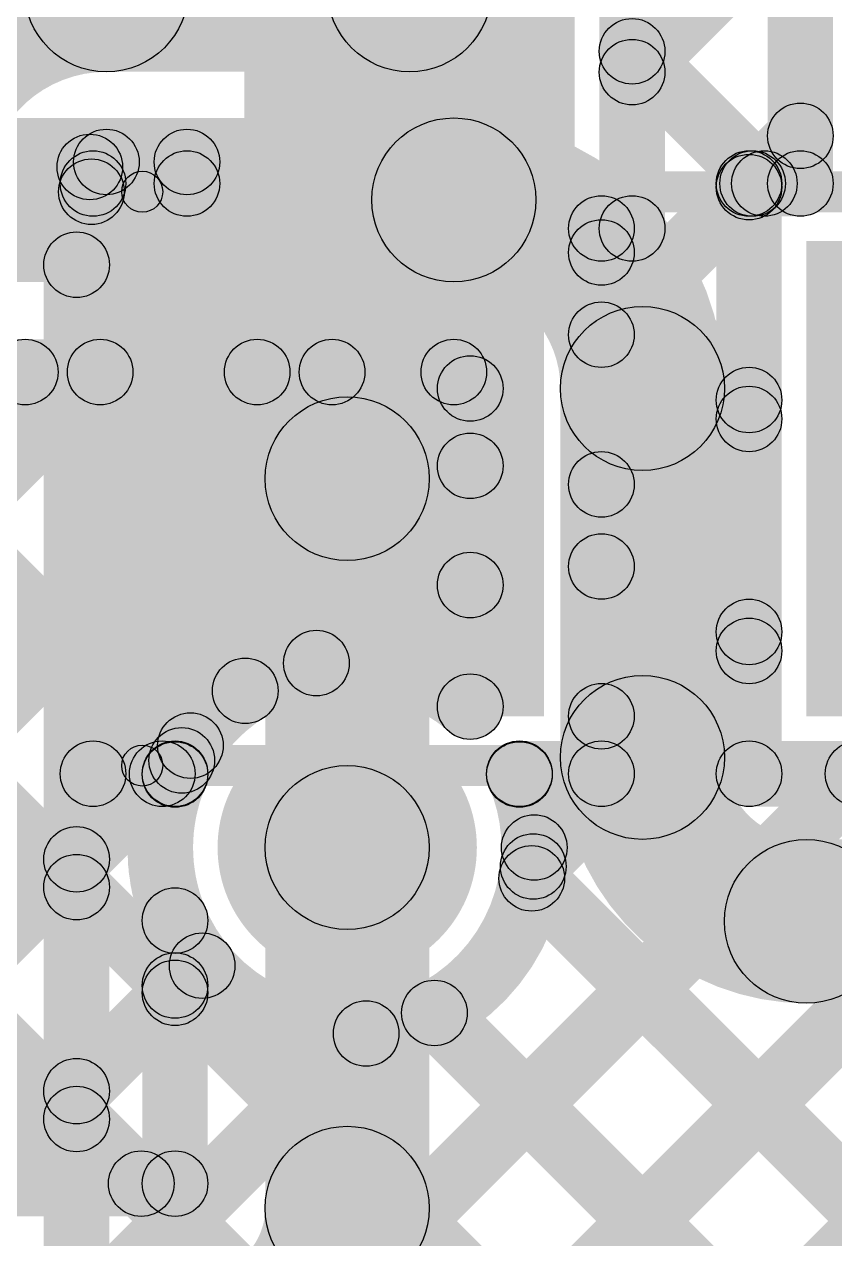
# Model space of a CAD drawing. Header units: millimetres. Extents: x 3.07 to 5.81, y 1.29 to 3.84.
# Drawn here: x 5.2986 to 5.3974, y 2.6283 to 2.7764 of the extents above; entities that cross this region are included whole.
import ezdxf

# ---------------------------------------------------------------- set-up
doc = ezdxf.new("R2010")
doc.units = ezdxf.units.MM
doc.header["$MEASUREMENT"] = 0
for name, color, linetype in [('BottomLayer', 5, 'Continuous'), ('BottomOverlay', 54, 'Continuous'), ('BottomPaste', 16, 'Continuous'), ('BottomSolder', 6, 'Continuous'), ('TopLayer', 1, 'Continuous'), ('TopSolder', 216, 'Continuous'), ('ViaHoleLayer', 16, 'Continuous')]:
    doc.layers.add(name, color=color, linetype=linetype)

# ---------------------------------------------------------------- blocks, each defined once
blk = doc.blocks.new('RES0805_B_30')
at = {"layer": 'BottomLayer'}
for points in [[(-0.06, 0.025), (-0.02, 0.025), (-0.02, -0.025), (-0.06, -0.025)], [(0.02, 0.025), (0.06, 0.025), (0.06, -0.025), (0.02, -0.025)]]:
    blk.add_hatch(color=5, dxfattribs=at).paths.add_polyline_path(points)
at = {"layer": 'BottomOverlay'}
h = blk.add_hatch(color=54, dxfattribs=at)
edge = h.paths.add_edge_path()
edge.add_arc((-0.065, 0.035), 0.0025, 0, 360)
h = blk.add_hatch(color=54, dxfattribs=at)
edge = h.paths.add_edge_path()
edge.add_arc((-0.065, 0.035), 0.0025, 0, 360)
for points in [[(-0.065, 0.0325), (-0.065, 0.0375), (0.065, 0.0375), (0.065, 0.0325)], [(-0.0625, -0.035), (-0.0675, -0.035), (-0.0675, 0.035), (-0.0625, 0.035)], [(0.0675, -0.035), (0.0625, -0.035), (0.0625, 0.035), (0.0675, 0.035)], [(-0.065, -0.0375), (-0.065, -0.0325), (0.065, -0.0325), (0.065, -0.0375)]]:
    blk.add_hatch(color=54, dxfattribs=at).paths.add_polyline_path(points)
h = blk.add_hatch(color=54, dxfattribs=at)
edge = h.paths.add_edge_path()
edge.add_arc((0.065, 0.035), 0.0025, 0, 360)
h = blk.add_hatch(color=54, dxfattribs=at)
edge = h.paths.add_edge_path()
edge.add_arc((0.065, 0.035), 0.0025, 0, 360)
h = blk.add_hatch(color=54, dxfattribs=at)
edge = h.paths.add_edge_path()
edge.add_arc((-0.065, -0.035), 0.0025, 0, 360)
h = blk.add_hatch(color=54, dxfattribs=at)
edge = h.paths.add_edge_path()
edge.add_arc((-0.065, -0.035), 0.0025, 0, 360)
h = blk.add_hatch(color=54, dxfattribs=at)
edge = h.paths.add_edge_path()
edge.add_arc((0.065, -0.035), 0.0025, 0, 360)
h = blk.add_hatch(color=54, dxfattribs=at)
edge = h.paths.add_edge_path()
edge.add_arc((0.065, -0.035), 0.0025, 0, 360)
at = {"layer": 'BottomPaste'}
for points in [[(-0.06, 0.025), (-0.02, 0.025), (-0.02, -0.025), (-0.06, -0.025)], [(0.02, 0.025), (0.06, 0.025), (0.06, -0.025), (0.02, -0.025)]]:
    blk.add_hatch(color=16, dxfattribs=at).paths.add_polyline_path(points)
at = {"layer": 'BottomSolder'}
for points in [[(-0.064, 0.029), (-0.016, 0.029), (-0.016, -0.029), (-0.064, -0.029)], [(0.016, 0.029), (0.064, 0.029), (0.064, -0.029), (0.016, -0.029)]]:
    blk.add_hatch(color=6, dxfattribs=at).paths.add_polyline_path(points)
at = {"layer": 'BottomOverlay'}
for centre in [(-0.065, 0.035), (-0.065, 0.035), (0.065, 0.035), (0.065, 0.035), (-0.065, -0.035), (-0.065, -0.035), (0.065, -0.035), (0.065, -0.035)]:
    blk.add_circle(centre, 0.0025, dxfattribs=at)
blk = doc.blocks.new('SOT_23_B_58')
at = {"layer": 'BottomLayer'}
for points in [[(-0.05354, 0.05748), (-0.02126, 0.05748), (-0.02126, 0.02126), (-0.05354, 0.02126)], [(0.02126, 0.05748), (0.05354, 0.05748), (0.05354, 0.02126), (0.02126, 0.02126)], [(-0.01614, -0.02126), (0.01614, -0.02126), (0.01614, -0.05748), (-0.01614, -0.05748)]]:
    blk.add_hatch(color=5, dxfattribs=at).paths.add_polyline_path(points)
at = {"layer": 'BottomOverlay'}
h = blk.add_hatch(color=54, dxfattribs=at)
edge = h.paths.add_edge_path()
edge.add_arc((-0.07161, 0.045), 0.005, 0, 360)
h = blk.add_hatch(color=54, dxfattribs=at)
edge = h.paths.add_edge_path()
edge.add_arc((-0.06439, 0.045), 0.005, 0, 360)
h = blk.add_hatch(color=54, dxfattribs=at)
edge = h.paths.add_edge_path()
edge.add_arc((-0.013, 0.033), 0.00394, 0, 360)
for points in [[(0.013, 0.03694), (0.013, 0.02906), (-0.013, 0.02906), (-0.013, 0.03694)], [(-0.06694, 0.03), (-0.05906, 0.03), (-0.05906, -0.034), (-0.06694, -0.034)], [(0.05906, 0.03), (0.06694, 0.03), (0.06694, -0.034), (0.05906, -0.034)], [(-0.024, -0.03006), (-0.024, -0.03794), (-0.063, -0.03794), (-0.063, -0.03006)], [(0.063, -0.03006), (0.063, -0.03794), (0.024, -0.03794), (0.024, -0.03006)]]:
    blk.add_hatch(color=54, dxfattribs=at).paths.add_polyline_path(points)
h = blk.add_hatch(color=54, dxfattribs=at)
edge = h.paths.add_edge_path()
edge.add_arc((0.013, 0.033), 0.00394, 0, 360)
h = blk.add_hatch(color=54, dxfattribs=at)
edge = h.paths.add_edge_path()
edge.add_arc((-0.063, 0.03), 0.00394, 0, 360)
h = blk.add_hatch(color=54, dxfattribs=at)
edge = h.paths.add_edge_path()
edge.add_arc((0.063, 0.03), 0.00394, 0, 360)
h = blk.add_hatch(color=54, dxfattribs=at)
edge = h.paths.add_edge_path()
edge.add_arc((-0.063, -0.034), 0.00394, 0, 360)
h = blk.add_hatch(color=54, dxfattribs=at)
edge = h.paths.add_edge_path()
edge.add_arc((-0.063, -0.034), 0.00394, 0, 360)
h = blk.add_hatch(color=54, dxfattribs=at)
edge = h.paths.add_edge_path()
edge.add_arc((-0.024, -0.034), 0.00394, 0, 360)
h = blk.add_hatch(color=54, dxfattribs=at)
edge = h.paths.add_edge_path()
edge.add_arc((0.024, -0.034), 0.00394, 0, 360)
h = blk.add_hatch(color=54, dxfattribs=at)
edge = h.paths.add_edge_path()
edge.add_arc((0.063, -0.034), 0.00394, 0, 360)
h = blk.add_hatch(color=54, dxfattribs=at)
edge = h.paths.add_edge_path()
edge.add_arc((0.063, -0.034), 0.00394, 0, 360)
at = {"layer": 'BottomPaste'}
for points in [[(-0.05354, 0.05748), (-0.02126, 0.05748), (-0.02126, 0.02126), (-0.05354, 0.02126)], [(0.02126, 0.05748), (0.05354, 0.05748), (0.05354, 0.02126), (0.02126, 0.02126)], [(-0.01614, -0.02126), (0.01614, -0.02126), (0.01614, -0.05748), (-0.01614, -0.05748)]]:
    blk.add_hatch(color=16, dxfattribs=at).paths.add_polyline_path(points)
at = {"layer": 'BottomSolder'}
for points in [[(-0.05754, 0.06148), (-0.01726, 0.06148), (-0.01726, 0.01726), (-0.05754, 0.01726)], [(0.01726, 0.06148), (0.05754, 0.06148), (0.05754, 0.01726), (0.01726, 0.01726)], [(-0.02014, -0.01726), (0.02014, -0.01726), (0.02014, -0.06148), (-0.02014, -0.06148)]]:
    blk.add_hatch(color=6, dxfattribs=at).paths.add_polyline_path(points)
at = {"layer": 'BottomOverlay', "const_width": 0.01}
blk.add_lwpolyline([(-0.06439, 0.045, 1), (-0.07161, 0.045, 1)], format="xyb", close=True, dxfattribs=at)
at = {"layer": 'BottomOverlay'}
for centre, radius in [((-0.07161, 0.045), 0.005), ((-0.06439, 0.045), 0.005), ((-0.013, 0.033), 0.00394), ((0.013, 0.033), 0.00394), ((-0.063, 0.03), 0.00394), ((0.063, 0.03), 0.00394), ((-0.063, -0.034), 0.00394), ((-0.063, -0.034), 0.00394), ((-0.024, -0.034), 0.00394), ((0.024, -0.034), 0.00394), ((0.063, -0.034), 0.00394), ((0.063, -0.034), 0.00394)]:
    blk.add_circle(centre, radius, dxfattribs=at)

msp = doc.modelspace()

# ---------------------------------------------------------------- hatches: boundary and pattern name
at = {"layer": 'BottomLayer'}
for points in [[(5.37674, 2.75152), (5.36874, 2.75152), (5.36874, 2.80974), (5.37674, 2.80974)], [(5.39726, 2.757), (5.38926, 2.757), (5.38926, 2.80974), (5.39726, 2.80974)], [(5.37557, 2.76776), (5.36991, 2.77341), (5.39043, 2.79393), (5.39609, 2.78828)], [(5.30863, 2.77063), (5.30863, 2.79063), (5.3456, 2.79063), (5.3456, 2.77063)], [(5.36991, 2.7703), (5.37557, 2.77596), (5.3917, 2.75983), (5.38604, 2.75417)], [(5.39027, 2.75417), (5.38461, 2.75983), (5.39043, 2.76565), (5.39609, 2.75999)], [(5.30863, 2.75563), (5.30863, 2.76363), (5.31846, 2.76363), (5.31846, 2.75563)], [(5.307, 2.753), (5.307, 2.761), (5.31846, 2.761), (5.31846, 2.753)], [(5.387, 2.753), (5.387, 2.761), (5.39326, 2.761), (5.39326, 2.753)], [(5.37183, 2.73573), (5.36617, 2.74139), (5.38417, 2.75939), (5.38983, 2.75373)], [(5.311, 2.685), (5.303, 2.685), (5.303, 2.757), (5.311, 2.757)], [(5.391, 2.685), (5.383, 2.685), (5.383, 2.757), (5.391, 2.757)], [(5.369, 2.74752), (5.369, 2.75552), (5.37274, 2.75552), (5.37274, 2.74752)], [(5.373, 2.685), (5.365, 2.685), (5.365, 2.75152), (5.373, 2.75152)], [(5.36617, 2.74576), (5.37183, 2.75142), (5.38983, 2.73342), (5.38417, 2.72776)], [(5.309, 2.58296), (5.301, 2.58296), (5.301, 2.74709), (5.309, 2.74709)], [(5.37183, 2.70745), (5.36617, 2.71311), (5.38417, 2.73111), (5.38983, 2.72545)], [(5.36617, 2.71747), (5.37183, 2.72313), (5.38983, 2.70513), (5.38417, 2.69947)], [(5.348, 2.676), (5.328, 2.676), (5.328, 2.721), (5.348, 2.721)], [(5.36352, 2.67086), (5.35786, 2.67652), (5.38417, 2.70282), (5.38983, 2.69716)], [(5.36617, 2.68919), (5.37183, 2.69485), (5.48085, 2.58583), (5.47519, 2.58017)], [(5.307, 2.681), (5.307, 2.689), (5.317, 2.689), (5.317, 2.681)], [(5.359, 2.681), (5.359, 2.689), (5.369, 2.689), (5.369, 2.681)], [(5.387, 2.681), (5.387, 2.689), (5.448, 2.689), (5.448, 2.681)], [(5.30783, 2.58688), (5.30217, 2.59254), (5.39746, 2.68783), (5.40312, 2.68217)], [(5.30783, 2.67173), (5.30217, 2.67739), (5.31261, 2.68783), (5.31827, 2.68217)], [(5.3294, 2.58017), (5.32375, 2.58583), (5.42575, 2.68783), (5.4314, 2.68217)], [(5.35769, 2.58017), (5.35203, 2.58583), (5.45303, 2.68683), (5.45869, 2.68117)], [(5.35767, 2.66941), (5.36333, 2.67506), (5.45256, 2.58583), (5.44691, 2.58017)], [(5.30217, 2.66834), (5.30783, 2.67399), (5.39599, 2.58583), (5.39034, 2.58017)], [(5.30783, 2.64345), (5.30217, 2.64911), (5.31749, 2.66442), (5.32314, 2.65876)], [(5.3458, 2.65299), (5.35146, 2.65865), (5.42428, 2.58583), (5.41862, 2.58017)], [(5.30783, 2.61516), (5.30217, 2.62082), (5.33748, 2.65614), (5.34314, 2.65048)], [(5.30217, 2.64005), (5.30783, 2.64571), (5.36771, 2.58583), (5.36205, 2.58017)]]:
    msp.add_hatch(color=5, dxfattribs=at).paths.add_polyline_path(points)
h = msp.add_hatch(color=5, dxfattribs=at)
edge = h.paths.add_edge_path()
edge.add_arc((5.30863, 2.78063), 0.01, 0, 360)
h = msp.add_hatch(color=5, dxfattribs=at)
edge = h.paths.add_edge_path()
edge.add_arc((5.30863, 2.78063), 0.01, 0, 360)
h = msp.add_hatch(color=5, dxfattribs=at)
edge = h.paths.add_edge_path()
edge.add_arc((5.3456, 2.78063), 0.01, 0, 360)
h = msp.add_hatch(color=5, dxfattribs=at)
edge = h.paths.add_edge_path()
edge.add_arc((5.37274, 2.77313), 0.004, 0, 360)
h = msp.add_hatch(color=5, dxfattribs=at)
edge = h.paths.add_edge_path()
edge.add_arc((5.37274, 2.77059), 0.004, 0, 360)
h = msp.add_hatch(color=5, dxfattribs=at)
edge = h.paths.add_edge_path()
edge.add_arc((5.39326, 2.76282), 0.004, 0, 360)
h = msp.add_hatch(color=5, dxfattribs=at)
edge = h.paths.add_edge_path()
edge.add_arc((5.30661, 2.75902), 0.004, 0, 360)
h = msp.add_hatch(color=5, dxfattribs=at)
edge = h.paths.add_edge_path()
edge.add_arc((5.30863, 2.75963), 0.004, 0, 360)
h = msp.add_hatch(color=5, dxfattribs=at)
edge = h.paths.add_edge_path()
edge.add_arc((5.31846, 2.75963), 0.004, 0, 360)
h = msp.add_hatch(color=5, dxfattribs=at)
edge = h.paths.add_edge_path()
edge.add_arc((5.30681, 2.756), 0.004, 0, 360)
h = msp.add_hatch(color=5, dxfattribs=at)
edge = h.paths.add_edge_path()
edge.add_arc((5.30681, 2.756), 0.004, 0, 360)
h = msp.add_hatch(color=5, dxfattribs=at)
edge = h.paths.add_edge_path()
edge.add_arc((5.307, 2.757), 0.004, 0, 360)
h = msp.add_hatch(color=5, dxfattribs=at)
edge = h.paths.add_edge_path()
edge.add_arc((5.307, 2.757), 0.004, 0, 360)
h = msp.add_hatch(color=5, dxfattribs=at)
edge = h.paths.add_edge_path()
edge.add_arc((5.31846, 2.757), 0.004, 0, 360)
h = msp.add_hatch(color=5, dxfattribs=at)
edge = h.paths.add_edge_path()
edge.add_arc((5.387, 2.757), 0.004, 0, 360)
h = msp.add_hatch(color=5, dxfattribs=at)
edge = h.paths.add_edge_path()
edge.add_arc((5.387, 2.757), 0.004, 0, 360)
h = msp.add_hatch(color=5, dxfattribs=at)
edge = h.paths.add_edge_path()
edge.add_arc((5.387, 2.75656), 0.004, 0, 360)
h = msp.add_hatch(color=5, dxfattribs=at)
edge = h.paths.add_edge_path()
edge.add_arc((5.38744, 2.757), 0.004, 0, 360)
h = msp.add_hatch(color=5, dxfattribs=at)
edge = h.paths.add_edge_path()
edge.add_arc((5.38887, 2.757), 0.004, 0, 360)
h = msp.add_hatch(color=5, dxfattribs=at)
edge = h.paths.add_edge_path()
edge.add_arc((5.39326, 2.757), 0.004, 0, 360)
h = msp.add_hatch(color=5, dxfattribs=at)
edge = h.paths.add_edge_path()
edge.add_arc((5.39326, 2.757), 0.004, 0, 360)
h = msp.add_hatch(color=5, dxfattribs=at)
edge = h.paths.add_edge_path()
edge.add_arc((5.369, 2.75152), 0.004, 0, 360)
h = msp.add_hatch(color=5, dxfattribs=at)
edge = h.paths.add_edge_path()
edge.add_arc((5.369, 2.75152), 0.004, 0, 360)
h = msp.add_hatch(color=5, dxfattribs=at)
edge = h.paths.add_edge_path()
edge.add_arc((5.37274, 2.75152), 0.004, 0, 360)
h = msp.add_hatch(color=5, dxfattribs=at)
edge = h.paths.add_edge_path()
edge.add_arc((5.37274, 2.75152), 0.004, 0, 360)
h = msp.add_hatch(color=5, dxfattribs=at)
edge = h.paths.add_edge_path()
edge.add_arc((5.369, 2.74859), 0.004, 0, 360)
h = msp.add_hatch(color=5, dxfattribs=at)
edge = h.paths.add_edge_path()
edge.add_arc((5.305, 2.74709), 0.004, 0, 360)
h = msp.add_hatch(color=5, dxfattribs=at)
edge = h.paths.add_edge_path()
edge.add_arc((5.305, 2.74709), 0.004, 0, 360)
h = msp.add_hatch(color=5, dxfattribs=at)
edge = h.paths.add_edge_path()
edge.add_arc((5.369, 2.73856), 0.004, 0, 360)
h = msp.add_hatch(color=5, dxfattribs=at)
edge = h.paths.add_edge_path()
edge.add_arc((5.387, 2.73059), 0.004, 0, 360)
h = msp.add_hatch(color=5, dxfattribs=at)
edge = h.paths.add_edge_path()
edge.add_arc((5.387, 2.72828), 0.004, 0, 360)
h = msp.add_hatch(color=5, dxfattribs=at)
edge = h.paths.add_edge_path()
edge.add_arc((5.338, 2.721), 0.01, 0, 360)
h = msp.add_hatch(color=5, dxfattribs=at)
edge = h.paths.add_edge_path()
edge.add_arc((5.369, 2.7203), 0.004, 0, 360)
h = msp.add_hatch(color=5, dxfattribs=at)
edge = h.paths.add_edge_path()
edge.add_arc((5.369, 2.71028), 0.004, 0, 360)
h = msp.add_hatch(color=5, dxfattribs=at)
edge = h.paths.add_edge_path()
edge.add_arc((5.387, 2.7023), 0.004, 0, 360)
h = msp.add_hatch(color=5, dxfattribs=at)
edge = h.paths.add_edge_path()
edge.add_arc((5.387, 2.69999), 0.004, 0, 360)
h = msp.add_hatch(color=5, dxfattribs=at)
edge = h.paths.add_edge_path()
edge.add_arc((5.369, 2.69202), 0.004, 0, 360)
h = msp.add_hatch(color=5, dxfattribs=at)
edge = h.paths.add_edge_path()
edge.add_arc((5.307, 2.685), 0.004, 0, 360)
h = msp.add_hatch(color=5, dxfattribs=at)
edge = h.paths.add_edge_path()
edge.add_arc((5.307, 2.685), 0.004, 0, 360)
h = msp.add_hatch(color=5, dxfattribs=at)
edge = h.paths.add_edge_path()
edge.add_arc((5.31544, 2.685), 0.004, 0, 360)
h = msp.add_hatch(color=5, dxfattribs=at)
edge = h.paths.add_edge_path()
edge.add_arc((5.317, 2.685), 0.004, 0, 360)
h = msp.add_hatch(color=5, dxfattribs=at)
edge = h.paths.add_edge_path()
edge.add_arc((5.317, 2.68491), 0.004, 0, 360)
h = msp.add_hatch(color=5, dxfattribs=at)
edge = h.paths.add_edge_path()
edge.add_arc((5.359, 2.685), 0.004, 0, 360)
h = msp.add_hatch(color=5, dxfattribs=at)
edge = h.paths.add_edge_path()
edge.add_arc((5.359, 2.68491), 0.004, 0, 360)
h = msp.add_hatch(color=5, dxfattribs=at)
edge = h.paths.add_edge_path()
edge.add_arc((5.369, 2.685), 0.004, 0, 360)
h = msp.add_hatch(color=5, dxfattribs=at)
edge = h.paths.add_edge_path()
edge.add_arc((5.369, 2.685), 0.004, 0, 360)
h = msp.add_hatch(color=5, dxfattribs=at)
edge = h.paths.add_edge_path()
edge.add_arc((5.387, 2.685), 0.004, 0, 360)
h = msp.add_hatch(color=5, dxfattribs=at)
edge = h.paths.add_edge_path()
edge.add_arc((5.387, 2.685), 0.004, 0, 360)
h = msp.add_hatch(color=5, dxfattribs=at)
edge = h.paths.add_edge_path()
edge.add_arc((5.40029, 2.685), 0.004, 0, 360)
h = msp.add_hatch(color=5, dxfattribs=at)
edge = h.paths.add_edge_path()
edge.add_arc((5.338, 2.676), 0.01181, 0, 360)
h = msp.add_hatch(color=5, dxfattribs=at)
edge = h.paths.add_edge_path()
edge.add_arc((5.338, 2.676), 0.01, 0, 360)
h = msp.add_hatch(color=5, dxfattribs=at)
edge = h.paths.add_edge_path()
edge.add_arc((5.36081, 2.676), 0.004, 0, 360)
h = msp.add_hatch(color=5, dxfattribs=at)
edge = h.paths.add_edge_path()
edge.add_arc((5.36081, 2.676), 0.004, 0, 360)
h = msp.add_hatch(color=5, dxfattribs=at)
edge = h.paths.add_edge_path()
edge.add_arc((5.305, 2.67456), 0.004, 0, 360)
h = msp.add_hatch(color=5, dxfattribs=at)
edge = h.paths.add_edge_path()
edge.add_arc((5.36069, 2.67369), 0.004, 0, 360)
h = msp.add_hatch(color=5, dxfattribs=at)
edge = h.paths.add_edge_path()
edge.add_arc((5.3605, 2.67224), 0.004, 0, 360)
h = msp.add_hatch(color=5, dxfattribs=at)
edge = h.paths.add_edge_path()
edge.add_arc((5.305, 2.67117), 0.004, 0, 360)
h = msp.add_hatch(color=5, dxfattribs=at)
edge = h.paths.add_edge_path()
edge.add_arc((5.32031, 2.66159), 0.004, 0, 360)
h = msp.add_hatch(color=5, dxfattribs=at)
edge = h.paths.add_edge_path()
edge.add_arc((5.34863, 2.65582), 0.004, 0, 360)
h = msp.add_hatch(color=5, dxfattribs=at)
edge = h.paths.add_edge_path()
edge.add_arc((5.34031, 2.65331), 0.004, 0, 360)
h = msp.add_hatch(color=5, dxfattribs=at)
edge = h.paths.add_edge_path()
edge.add_arc((5.305, 2.64628), 0.004, 0, 360)
h = msp.add_hatch(color=5, dxfattribs=at)
edge = h.paths.add_edge_path()
edge.add_arc((5.305, 2.64288), 0.004, 0, 360)
at = {"layer": 'BottomSolder'}
h = msp.add_hatch(color=6, dxfattribs=at)
edge = h.paths.add_edge_path()
edge.add_arc((5.284, 2.756), 0.01581, 0, 360)
h = msp.add_hatch(color=6, dxfattribs=at)
edge = h.paths.add_edge_path()
edge.add_arc((5.338, 2.676), 0.01581, 0, 360)
at = {"layer": 'TopLayer'}
for points in [[(5.17479, 2.76743), (5.18045, 2.77309), (5.31571, 2.63783), (5.31005, 2.63217)], [(5.20308, 2.76743), (5.20873, 2.77309), (5.31983, 2.66199), (5.31417, 2.65634)], [(5.23136, 2.76743), (5.23702, 2.77309), (5.32065, 2.68946), (5.31499, 2.6838)], [(5.285, 2.745), (5.285, 2.765), (5.351, 2.765), (5.351, 2.745)], [(5.29003, 2.73), (5.29003, 2.738), (5.351, 2.738), (5.351, 2.73)], [(5.26234, 2.68281), (5.25668, 2.68847), (5.30504, 2.73683), (5.3107, 2.73117)], [(5.27125, 2.66344), (5.26559, 2.6691), (5.33333, 2.73683), (5.33898, 2.73117)], [(5.29591, 2.73117), (5.30156, 2.73683), (5.33706, 2.70133), (5.33141, 2.69567)], [(5.32419, 2.73117), (5.32985, 2.73683), (5.35583, 2.71085), (5.35017, 2.70519)], [(5.357, 2.69319), (5.349, 2.69319), (5.349, 2.732), (5.357, 2.732)], [(5.384, 2.687), (5.364, 2.687), (5.364, 2.732), (5.384, 2.732)], [(5.32838, 2.69229), (5.32273, 2.69795), (5.35017, 2.72539), (5.35583, 2.71973)], [(5.26827, 2.63217), (5.26261, 2.63783), (5.31605, 2.69127), (5.32171, 2.68562)], [(5.394, 2.657), (5.394, 2.677), (5.478, 2.677), (5.478, 2.657)], [(5.348, 2.632), (5.328, 2.632), (5.328, 2.676), (5.348, 2.676)], [(5.321, 2.635), (5.313, 2.635), (5.313, 2.66709), (5.321, 2.66709)], [(5.29655, 2.63217), (5.29089, 2.63783), (5.31417, 2.66111), (5.31983, 2.65545)], [(5.24747, 2.631), (5.24747, 2.639), (5.317, 2.639), (5.317, 2.631)]]:
    msp.add_hatch(color=1, dxfattribs=at).paths.add_polyline_path(points)
h = msp.add_hatch(color=1, dxfattribs=at)
edge = h.paths.add_edge_path()
edge.add_arc((5.351, 2.755), 0.01, 0, 360)
h = msp.add_hatch(color=1, dxfattribs=at)
edge = h.paths.add_edge_path()
edge.add_arc((5.351, 2.755), 0.01, 0, 360)
h = msp.add_hatch(color=1, dxfattribs=at)
edge = h.paths.add_edge_path()
edge.add_arc((5.374, 2.732), 0.01, 0, 360)
h = msp.add_hatch(color=1, dxfattribs=at)
edge = h.paths.add_edge_path()
edge.add_arc((5.374, 2.732), 0.01, 0, 360)
h = msp.add_hatch(color=1, dxfattribs=at)
edge = h.paths.add_edge_path()
edge.add_arc((5.29873, 2.734), 0.004, 0, 360)
h = msp.add_hatch(color=1, dxfattribs=at)
edge = h.paths.add_edge_path()
edge.add_arc((5.30787, 2.734), 0.004, 0, 360)
h = msp.add_hatch(color=1, dxfattribs=at)
edge = h.paths.add_edge_path()
edge.add_arc((5.32702, 2.734), 0.004, 0, 360)
h = msp.add_hatch(color=1, dxfattribs=at)
edge = h.paths.add_edge_path()
edge.add_arc((5.33615, 2.734), 0.004, 0, 360)
h = msp.add_hatch(color=1, dxfattribs=at)
edge = h.paths.add_edge_path()
edge.add_arc((5.351, 2.734), 0.004, 0, 360)
h = msp.add_hatch(color=1, dxfattribs=at)
edge = h.paths.add_edge_path()
edge.add_arc((5.351, 2.734), 0.004, 0, 360)
h = msp.add_hatch(color=1, dxfattribs=at)
edge = h.paths.add_edge_path()
edge.add_arc((5.353, 2.732), 0.004, 0, 360)
h = msp.add_hatch(color=1, dxfattribs=at)
edge = h.paths.add_edge_path()
edge.add_arc((5.353, 2.732), 0.004, 0, 360)
h = msp.add_hatch(color=1, dxfattribs=at)
edge = h.paths.add_edge_path()
edge.add_arc((5.353, 2.72256), 0.004, 0, 360)
h = msp.add_hatch(color=1, dxfattribs=at)
edge = h.paths.add_edge_path()
edge.add_arc((5.353, 2.70802), 0.004, 0, 360)
h = msp.add_hatch(color=1, dxfattribs=at)
edge = h.paths.add_edge_path()
edge.add_arc((5.33424, 2.6985), 0.004, 0, 360)
h = msp.add_hatch(color=1, dxfattribs=at)
edge = h.paths.add_edge_path()
edge.add_arc((5.32556, 2.69512), 0.004, 0, 360)
h = msp.add_hatch(color=1, dxfattribs=at)
edge = h.paths.add_edge_path()
edge.add_arc((5.353, 2.69319), 0.004, 0, 360)
h = msp.add_hatch(color=1, dxfattribs=at)
edge = h.paths.add_edge_path()
edge.add_arc((5.353, 2.69319), 0.004, 0, 360)
h = msp.add_hatch(color=1, dxfattribs=at)
edge = h.paths.add_edge_path()
edge.add_arc((5.374, 2.687), 0.01, 0, 360)
h = msp.add_hatch(color=1, dxfattribs=at)
edge = h.paths.add_edge_path()
edge.add_arc((5.374, 2.687), 0.01, 0, 360)
h = msp.add_hatch(color=1, dxfattribs=at)
edge = h.paths.add_edge_path()
edge.add_arc((5.31888, 2.68844), 0.004, 0, 360)
h = msp.add_hatch(color=1, dxfattribs=at)
edge = h.paths.add_edge_path()
edge.add_arc((5.31782, 2.68663), 0.004, 0, 360)
h = msp.add_hatch(color=1, dxfattribs=at)
edge = h.paths.add_edge_path()
edge.add_arc((5.338, 2.676), 0.01181, 0, 360)
h = msp.add_hatch(color=1, dxfattribs=at)
edge = h.paths.add_edge_path()
edge.add_arc((5.338, 2.676), 0.01, 0, 360)
h = msp.add_hatch(color=1, dxfattribs=at)
edge = h.paths.add_edge_path()
edge.add_arc((5.394, 2.667), 0.01, 0, 360)
h = msp.add_hatch(color=1, dxfattribs=at)
edge = h.paths.add_edge_path()
edge.add_arc((5.394, 2.667), 0.01, 0, 360)
h = msp.add_hatch(color=1, dxfattribs=at)
edge = h.paths.add_edge_path()
edge.add_arc((5.317, 2.66709), 0.004, 0, 360)
h = msp.add_hatch(color=1, dxfattribs=at)
edge = h.paths.add_edge_path()
edge.add_arc((5.317, 2.66709), 0.004, 0, 360)
h = msp.add_hatch(color=1, dxfattribs=at)
edge = h.paths.add_edge_path()
edge.add_arc((5.317, 2.65917), 0.004, 0, 360)
h = msp.add_hatch(color=1, dxfattribs=at)
edge = h.paths.add_edge_path()
edge.add_arc((5.317, 2.65828), 0.004, 0, 360)
h = msp.add_hatch(color=1, dxfattribs=at)
edge = h.paths.add_edge_path()
edge.add_arc((5.338, 2.632), 0.01, 0, 360)
h = msp.add_hatch(color=1, dxfattribs=at)
edge = h.paths.add_edge_path()
edge.add_arc((5.338, 2.632), 0.01, 0, 360)
h = msp.add_hatch(color=1, dxfattribs=at)
edge = h.paths.add_edge_path()
edge.add_arc((5.31288, 2.635), 0.004, 0, 360)
h = msp.add_hatch(color=1, dxfattribs=at)
edge = h.paths.add_edge_path()
edge.add_arc((5.317, 2.635), 0.004, 0, 360)
h = msp.add_hatch(color=1, dxfattribs=at)
edge = h.paths.add_edge_path()
edge.add_arc((5.317, 2.635), 0.004, 0, 360)
at = {"layer": 'TopSolder'}
h = msp.add_hatch(color=216, dxfattribs=at)
edge = h.paths.add_edge_path()
edge.add_arc((5.284, 2.756), 0.01581, 0, 360)
h = msp.add_hatch(color=216, dxfattribs=at)
edge = h.paths.add_edge_path()
edge.add_arc((5.338, 2.676), 0.01581, 0, 360)
at = {"layer": 'ViaHoleLayer'}
h = msp.add_hatch(color=16, dxfattribs=at)
edge = h.paths.add_edge_path()
edge.add_arc((5.338, 2.676), 0.00787, 0, 360)

# ---------------------------------------------------------------- linework, layer by layer
at = {"layer": 'BottomLayer'}
for points, const_width in [([(5.26461, 2.76802, -0.338147), (5.30863, 2.80163)], 0.008), ([(5.284, 2.756, -0.414214), (5.30863, 2.78063)], 0.02), ([(5.30661, 2.75902, -0.033168), (5.30681, 2.756)], 0.008), ([(5.30681, 2.756, -0.100628), (5.305, 2.74709)], 0.008), ([(5.36081, 2.676, -1.223773), (5.317, 2.68491)], 0.008), ([(5.359, 2.68491, -0.100628), (5.36081, 2.676)], 0.008)]:
    msp.add_lwpolyline(points, format="xyb", dxfattribs=dict(at, const_width=const_width))
for centre, radius in [((5.30863, 2.78063), 0.01), ((5.30863, 2.78063), 0.01), ((5.3456, 2.78063), 0.01), ((5.37274, 2.77313), 0.004), ((5.37274, 2.77059), 0.004), ((5.39326, 2.76282), 0.004), ((5.30661, 2.75902), 0.004), ((5.30863, 2.75963), 0.004), ((5.31846, 2.75963), 0.004), ((5.30681, 2.756), 0.004), ((5.30681, 2.756), 0.004), ((5.307, 2.757), 0.004), ((5.307, 2.757), 0.004), ((5.31846, 2.757), 0.004), ((5.387, 2.757), 0.004), ((5.387, 2.757), 0.004), ((5.387, 2.75656), 0.004), ((5.38744, 2.757), 0.004), ((5.38887, 2.757), 0.004), ((5.39326, 2.757), 0.004), ((5.39326, 2.757), 0.004), ((5.369, 2.75152), 0.004), ((5.369, 2.75152), 0.004), ((5.37274, 2.75152), 0.004), ((5.37274, 2.75152), 0.004), ((5.369, 2.74859), 0.004), ((5.305, 2.74709), 0.004), ((5.305, 2.74709), 0.004), ((5.369, 2.73856), 0.004), ((5.387, 2.73059), 0.004), ((5.387, 2.72828), 0.004), ((5.338, 2.721), 0.01), ((5.369, 2.7203), 0.004), ((5.369, 2.71028), 0.004), ((5.387, 2.7023), 0.004), ((5.387, 2.69999), 0.004), ((5.369, 2.69202), 0.004), ((5.307, 2.685), 0.004), ((5.307, 2.685), 0.004), ((5.31544, 2.685), 0.004), ((5.317, 2.685), 0.004), ((5.317, 2.68491), 0.004), ((5.359, 2.685), 0.004), ((5.359, 2.68491), 0.004), ((5.369, 2.685), 0.004), ((5.369, 2.685), 0.004), ((5.387, 2.685), 0.004), ((5.387, 2.685), 0.004), ((5.40029, 2.685), 0.004), ((5.338, 2.676), 0.01), ((5.36081, 2.676), 0.004), ((5.36081, 2.676), 0.004), ((5.305, 2.67456), 0.004), ((5.36069, 2.67369), 0.004), ((5.3605, 2.67224), 0.004), ((5.305, 2.67117), 0.004), ((5.32031, 2.66159), 0.004), ((5.34863, 2.65582), 0.004), ((5.34031, 2.65331), 0.004), ((5.305, 2.64628), 0.004), ((5.305, 2.64288), 0.004)]:
    msp.add_circle(centre, radius, dxfattribs=at)
at = {"layer": 'TopLayer'}
for points, const_width in [([(5.351, 2.755, -0.414214), (5.374, 2.732)], 0.02), ([(5.351, 2.734, -0.414214), (5.353, 2.732)], 0.008), ([(5.317, 2.66709, -0.79615), (5.353, 2.69319)], 0.008), ([(5.394, 2.667, -0.414214), (5.374, 2.687)], 0.02), ([(5.338, 2.632, -0.414214), (5.32, 2.614)], 0.02)]:
    msp.add_lwpolyline(points, format="xyb", dxfattribs=dict(at, const_width=const_width))
for centre, radius in [((5.351, 2.755), 0.01), ((5.351, 2.755), 0.01), ((5.374, 2.732), 0.01), ((5.374, 2.732), 0.01), ((5.29873, 2.734), 0.004), ((5.30787, 2.734), 0.004), ((5.32702, 2.734), 0.004), ((5.33615, 2.734), 0.004), ((5.351, 2.734), 0.004), ((5.351, 2.734), 0.004), ((5.353, 2.732), 0.004), ((5.353, 2.732), 0.004), ((5.353, 2.72256), 0.004), ((5.353, 2.70802), 0.004), ((5.33424, 2.6985), 0.004), ((5.32556, 2.69512), 0.004), ((5.353, 2.69319), 0.004), ((5.353, 2.69319), 0.004), ((5.374, 2.687), 0.01), ((5.374, 2.687), 0.01), ((5.31888, 2.68844), 0.004), ((5.31782, 2.68663), 0.004), ((5.338, 2.676), 0.01), ((5.394, 2.667), 0.01), ((5.394, 2.667), 0.01), ((5.317, 2.66709), 0.004), ((5.317, 2.66709), 0.004), ((5.317, 2.65917), 0.004), ((5.317, 2.65828), 0.004), ((5.338, 2.632), 0.01), ((5.338, 2.632), 0.01), ((5.31288, 2.635), 0.004), ((5.317, 2.635), 0.004), ((5.317, 2.635), 0.004)]:
    msp.add_circle(centre, radius, dxfattribs=at)

# ---------------------------------------------------------------- block references
for name, p, rotation in [('SOT_23_B_58', (5.383, 2.82), 180), ('RES0805_B_30', (5.378, 2.721), 360)]:
    msp.add_blockref(name, p, dxfattribs=dict(rotation=rotation))

doc.saveas('drawing.dxf')
